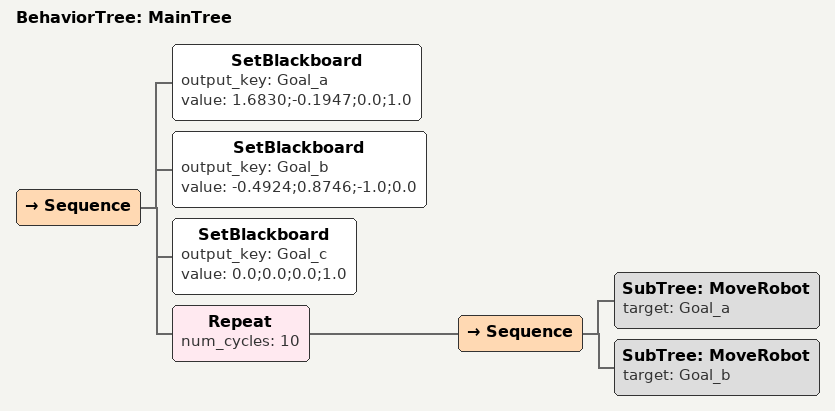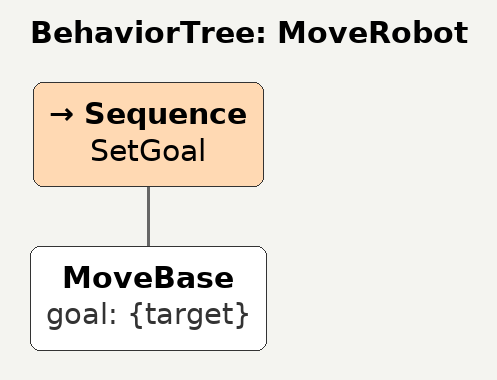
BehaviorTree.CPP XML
<root main_tree_to_execute = "MainTree">
    <BehaviorTree ID="MainTree">
        <Sequence>
            <SetBlackboard output_key="Goal_a" value="1.6830;-0.1947;0.0;1.0" />
            <SetBlackboard output_key="Goal_b" value="-0.4924;0.8746;-1.0;0.0" />
            <SetBlackboard output_key="Goal_c" value="0.0;0.0;0.0;1.0" />
            <Repeat num_cycles="10">
                <Sequence>
                    <SubTree ID="MoveRobot" target="Goal_a" />
                    <SubTree ID="MoveRobot" target="Goal_b" />
                </Sequence>
            </Repeat>
        </Sequence>
    </BehaviorTree>

    <BehaviorTree ID="MoveRobot">
        <Sequence name="SetGoal">
            <MoveBase goal="{target}" />
        </Sequence>
    </BehaviorTree>
</root>
